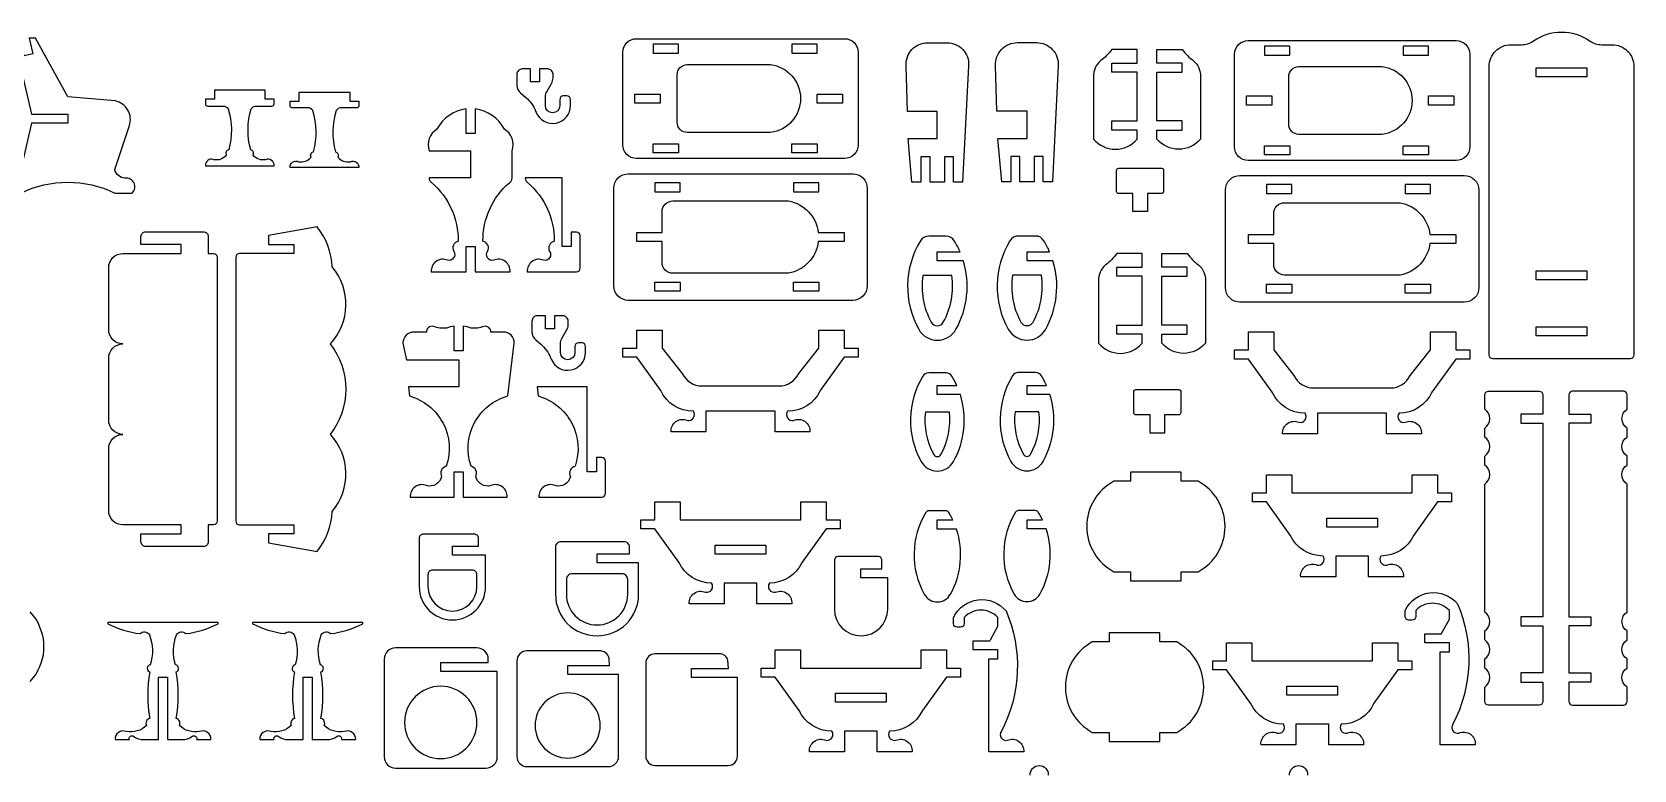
# Model space of a CAD drawing. Extents: x 3787 to 5819, y 606 to 1884.
# Drawn here: x 4756 to 5819, y 1394 to 1884 of the extents above; entities that cross this region are included whole.
import ezdxf

# ---------------------------------------------------------------- set-up
doc = ezdxf.new("R2010")
doc.units = 0
doc.header["$MEASUREMENT"] = 0
doc.layers.add('LAYER1', color=18, linetype='CONTINUOUS')

msp = doc.modelspace()

# ---------------------------------------------------------------- linework, layer by layer
at = {"layer": 'LAYER1'}
for points in [[(5725.1, 1667.1, -0.414214), (5722.7, 1669.5), (5722.7, 1861.1, -0.414214), (5737.1, 1875.5), (5744.2, 1875.5, 0.155074), (5752.1, 1878, -0.31779), (5789.4, 1878, 0.155074), (5797.2, 1875.5), (5804.3, 1875.5, -0.414214), (5818.7, 1861.1), (5818.7, 1669.5, -0.414214), (5816.3, 1667.1)], [(4780, 1826.5), (4780, 1823.5), (4756, 1823.5), (4748.9, 1792.7, -0.343544), (4742.1, 1787, 0.729626), (4737.3, 1777.1), (4748.9, 1777.1, -0.230289), (4811.2, 1777.1), (4822.8, 1777.1, 0.729626), (4818, 1787, -0.343544), (4811.2, 1792.7), (4820.9, 1821.8, 0.456332), (4811.5, 1838.2), (4780, 1840.9), (4758.6, 1879.9), (4754.5, 1879.9), (4756.9, 1869.5), (4751.1, 1868.2), (4748.4, 1879.9), (4744.3, 1879.9), (4756, 1829.5), (4780, 1829.5)], [(5148.2, 1809), (5148.2, 1870.5, -0.414214), (5157.2, 1879.5), (5295.2, 1879.5, -0.414214), (5304.2, 1870.5), (5304.2, 1809, -0.414214), (5295.2, 1800), (5157.2, 1800, -0.414214)], [(5339.9, 1784.4), (5337.4, 1813.2), (5356.7, 1813.2), (5356.7, 1831.3), (5336.9, 1831.3), (5336, 1861.6, -0.431081), (5350.4, 1876.8), (5363.1, 1876.8, -0.431081), (5377.5, 1861.6), (5373.5, 1784.4), (5367.5, 1784.4), (5367.5, 1801.2), (5361.5, 1801.2), (5361.5, 1784.4), (5351.9, 1784.4), (5351.9, 1801.2), (5345.9, 1801.2), (5345.9, 1784.4)], [(5399.4, 1784.5), (5396.8, 1813.3), (5416.2, 1813.3), (5416.2, 1831.4), (5396.3, 1831.4), (5395.4, 1861.7, -0.431081), (5409.8, 1876.9), (5422.5, 1876.9, -0.431081), (5436.9, 1861.7), (5433, 1784.5), (5427, 1784.5), (5427, 1801.3), (5421, 1801.3), (5421, 1784.5), (5411.4, 1784.5), (5411.4, 1801.3), (5405.4, 1801.3), (5405.4, 1784.5)], [(5460.4, 1854.3), (5460.4, 1812.9, 0.468323), (5489.2, 1812.9), (5489.2, 1818.9), (5472.4, 1818.9), (5472.4, 1824.9), (5489.2, 1824.9), (5489.2, 1857.3), (5472.4, 1857.3), (5472.4, 1863.3), (5489.2, 1863.3), (5489.2, 1872.3), (5472.4, 1872.3, -0.082449), (5464.9, 1864.8, 0.237515)], [(5531.2, 1854.3), (5531.2, 1812.9, -0.468323), (5502.4, 1812.9), (5502.4, 1818.9), (5519.2, 1818.9), (5519.2, 1824.9), (5502.4, 1824.9), (5502.4, 1857.3), (5519.2, 1857.3), (5519.2, 1863.3), (5502.4, 1863.3), (5502.4, 1872.3), (5519.2, 1872.3, 0.082449), (5526.7, 1864.8, -0.237515)], [(5553.8, 1807.7), (5553.8, 1869.2, -0.414214), (5562.8, 1878.2), (5700.8, 1878.2, -0.414214), (5709.8, 1869.2), (5709.8, 1807.7, -0.414214), (5700.8, 1798.7), (5562.8, 1798.7, -0.414214)], [(5090.3, 1831.5), (5090.7, 1830.7, 0.825341), (5113.4, 1835.1), (5113.4, 1839.2, 0.414214), (5111.1, 1841.5), (5108.7, 1841.5, 0.414214), (5106.4, 1839.2), (5106.4, 1835.1, -1), (5096.8, 1835.1), (5096.8, 1840.9, -0.131652), (5097.7, 1844.3), (5100.9, 1849.8, 0.131652), (5101.9, 1853.3), (5101.9, 1855.9, 0.414214), (5098.4, 1859.4), (5092.9, 1859.4), (5092.9, 1850.9), (5086.9, 1850.9), (5086.9, 1859.4), (5081.4, 1859.4, 0.414214), (5077.9, 1855.9), (5077.9, 1848.7, 0.220517), (5080.4, 1843.5), (5083.8, 1840.5, -0.122252)], [(5246.1, 1817.3), (5190.9, 1817.3, -0.414214), (5184.2, 1824), (5184.2, 1855.5, -0.414214), (5190.9, 1862.3), (5246.1, 1862.3, -0.88519)], [(5651.7, 1816), (5596.5, 1816, -0.414214), (5589.8, 1822.7), (5589.8, 1854.2, -0.414214), (5596.5, 1861), (5651.7, 1861, -0.88519)], [(4894.1, 1795.2), (4916.9, 1795.2, 0.570657), (4911.3, 1799.2, -0.289506), (4903, 1802.3, 0.497317), (4901.4, 1805.7, 0.217136), (4901.4, 1805.7, -0.145354), (4901.8, 1833, -0.281118), (4905.4, 1834.8), (4915.5, 1834.8, 0.414214), (4916.9, 1836.2), (4916.9, 1839.4), (4910.9, 1839.4), (4910.9, 1845.4), (4897.1, 1845.4), (4894.1, 1845.4), (4891.1, 1845.4), (4877.3, 1845.4), (4877.3, 1839.4), (4871.3, 1839.4), (4871.3, 1836.2, 0.414214), (4872.8, 1834.8), (4882.9, 1834.8, -0.281118), (4886.4, 1833, -0.145354), (4886.8, 1805.7, 0.217136), (4886.8, 1805.7, 0.497317), (4885.2, 1802.3, -0.289506), (4876.9, 1799.2, 0.570657), (4871.3, 1795.2)], [(4950.3, 1794), (4927.5, 1794, -0.570657), (4933.1, 1797.9, 0.289506), (4941.4, 1801, -0.497317), (4943, 1804.5, -0.217136), (4943, 1804.5, 0.145354), (4942.6, 1831.8, 0.281118), (4939.1, 1833.6), (4928.9, 1833.6, -0.414214), (4927.5, 1835), (4927.5, 1838.1), (4933.5, 1838.1), (4933.5, 1844.1), (4947.3, 1844.1), (4950.3, 1844.1), (4953.3, 1844.1), (4967.1, 1844.1), (4967.1, 1838.1), (4973.1, 1838.1), (4973.1, 1835, -0.414214), (4971.7, 1833.6), (4961.5, 1833.6, 0.281118), (4958, 1831.8, 0.145354), (4957.6, 1804.5, -0.217136), (4957.6, 1804.5, -0.497317), (4959.2, 1801, 0.289506), (4967.5, 1797.9, -0.570657), (4973.1, 1794)], [(5050.2, 1833), (5050.2, 1816.5), (5044.2, 1816.5), (5044.2, 1833, 0.24185), (5024.9, 1819.5, 0.346655), (5019.7, 1805.1), (5047.2, 1805.1), (5047.2, 1787.1), (5019.7, 1787.1, 0.260797), (5021.5, 1783.9, -0.220455), (5039, 1745.2, 0.497317), (5036, 1738.4, -0.687365), (5031.9, 1732.5, 0.570657), (5021.1, 1724.8), (5044.2, 1724.8), (5044.2, 1741.6), (5047.2, 1741.6), (5050.2, 1741.6), (5050.2, 1724.8), (5073.4, 1724.8, 0.570657), (5062.5, 1732.5, -0.687365), (5058.5, 1738.4, 0.497317), (5055.4, 1745.2, -0.220455), (5072.9, 1783.9, 0.260797), (5074.8, 1787.1), (5074.8, 1805.1, 0.346655), (5069.6, 1819.5, 0.24185)], [(5117.5, 1724.8, 0.414214), (5119.9, 1727.2), (5119.9, 1748.8, 0.414214), (5117.5, 1751.2), (5113.9, 1751.2), (5113.9, 1741.6), (5107.9, 1741.6), (5107.9, 1787.1), (5083.4, 1787.1, 0.260797), (5085.2, 1783.9, -0.220455), (5102.7, 1745.2, 0.497317), (5099.6, 1738.4, -0.687365), (5095.6, 1732.5, 0.570657), (5084.8, 1724.8)], [(5142.2, 1715.5), (5142.2, 1780.3, -0.414214), (5151.8, 1789.9), (5300.6, 1789.9, -0.414214), (5310.2, 1780.3), (5310.2, 1715.5, -0.414214), (5300.6, 1705.9), (5151.8, 1705.9, -0.414214)], [(5486.4, 1776.8), (5477.1, 1776.8, -0.414214), (5475.6, 1778.2), (5475.6, 1792.1, -0.414214), (5477.1, 1793.6), (5505.4, 1793.6, -0.414214), (5506.8, 1792.1), (5506.8, 1778.2, -0.414214), (5505.4, 1776.8), (5496, 1776.8), (5496, 1764.8), (5486.4, 1764.8)], [(5547.8, 1714.3), (5547.8, 1779.1, -0.414214), (5557.4, 1788.7), (5706.2, 1788.7, -0.414214), (5715.8, 1779.1), (5715.8, 1714.3, -0.414214), (5706.2, 1704.7), (5557.4, 1704.7, -0.414214)], [(5277.8, 1750.9), (5295, 1750.9), (5295, 1744.9), (5277.8, 1744.9, -0.326135), (5258.1, 1723.9), (5181.4, 1723.9, -0.414214), (5174.2, 1731.1), (5174.2, 1744.9), (5157.4, 1744.9), (5157.4, 1750.9), (5174.2, 1750.9), (5174.2, 1764.7, -0.414214), (5181.4, 1771.9), (5258.1, 1771.9, -0.326135)], [(5683.4, 1749.7), (5700.5, 1749.7), (5700.5, 1743.7), (5683.4, 1743.7, -0.326135), (5663.7, 1722.7), (5587, 1722.7, -0.414214), (5579.8, 1729.9), (5579.8, 1743.7), (5563, 1743.7), (5563, 1749.7), (5579.8, 1749.7), (5579.8, 1763.5, -0.414214), (5587, 1770.7), (5663.7, 1770.7, -0.326135)], [(4955.5, 1728.1, 0.157436), (4945.4, 1754.7), (4913.1, 1749), (4913.1, 1743), (4929.9, 1743), (4929.9, 1737), (4893.9, 1737, 0.414214), (4891.5, 1734.6), (4891.5, 1713), (4891.5, 1559.4, 0.414214), (4893.9, 1557), (4929.9, 1557), (4929.9, 1551), (4913.1, 1551), (4913.1, 1545), (4945.4, 1539.3, 0.157436), (4955.5, 1565.9, 0.379394), (4954.2, 1617, 0.346118), (4954.2, 1677, 0.379394)], [(4816.6, 1617, -0.414214), (4807.2, 1626.4), (4807.2, 1667.6, -0.414214), (4816.6, 1677, -0.414214), (4807.2, 1686.4), (4807.2, 1727.6, -0.414214), (4816.6, 1737), (4855.2, 1737), (4855.2, 1743), (4828.6, 1743), (4828.6, 1748.3, -0.414214), (4831.8, 1751.4), (4870, 1751.4, -0.414214), (4873.2, 1748.3), (4873.2, 1737), (4876.8, 1737, -0.414214), (4879.2, 1734.6), (4879.2, 1559.4, -0.414214), (4876.8, 1557), (4873.2, 1557), (4873.2, 1545.7, -0.414214), (4870, 1542.6), (4831.8, 1542.6, -0.414214), (4828.6, 1545.7), (4828.6, 1551), (4855.2, 1551), (4855.2, 1557), (4816.6, 1557, -0.414214), (4807.2, 1566.4), (4807.2, 1607.6, -0.414214)], [(5374, 1732.1), (5356.7, 1732.1), (5356.7, 1738.1), (5371.8, 1738.1, 0.035368), (5368, 1745.4, 0.261699), (5362.5, 1748.5), (5351, 1748.5, 0.261699), (5345.5, 1745.4, 0.2701), (5344.4, 1686.7, 0.587624), (5369.1, 1686.7, 0.203772)], [(5433.4, 1732.2), (5416.2, 1732.2), (5416.2, 1738.2), (5431.2, 1738.2, 0.035368), (5427.4, 1745.5, 0.261699), (5421.9, 1748.6), (5410.4, 1748.6, 0.261699), (5404.9, 1745.5, 0.2701), (5403.8, 1686.8, 0.587624), (5428.6, 1686.8, 0.203772)], [(5463.7, 1718.9), (5463.7, 1677.5, 0.468323), (5492.5, 1677.5), (5492.5, 1683.5), (5475.7, 1683.5), (5475.7, 1689.5), (5492.5, 1689.5), (5492.5, 1721.9), (5475.7, 1721.9), (5475.7, 1727.9), (5492.5, 1727.9), (5492.5, 1736.9), (5475.7, 1736.9, -0.082449), (5468.2, 1729.4, 0.237515)], [(5534.5, 1718.9), (5534.5, 1677.5, -0.468323), (5505.7, 1677.5), (5505.7, 1683.5), (5522.5, 1683.5), (5522.5, 1689.5), (5505.7, 1689.5), (5505.7, 1721.9), (5522.5, 1721.9), (5522.5, 1727.9), (5505.7, 1727.9), (5505.7, 1736.9), (5522.5, 1736.9, 0.082449), (5530, 1729.4, -0.237515)], [(5366.3, 1722.5), (5347.2, 1722.5, 0.166664), (5352.7, 1691.4, 0.587624), (5360.7, 1691.4, 0.166664)], [(5425.8, 1722.6), (5406.6, 1722.6, 0.166664), (5412.2, 1691.5, 0.587624), (5420.2, 1691.5, 0.166664)], [(5100.3, 1667.7), (5100.7, 1666.9, 0.825341), (5123.4, 1671.3), (5123.4, 1675.4, 0.414214), (5121.1, 1677.7), (5118.7, 1677.7, 0.414214), (5116.4, 1675.4), (5116.4, 1671.3, -1), (5106.8, 1671.3), (5106.8, 1677.1, -0.131652), (5107.8, 1680.6), (5110.9, 1686.1, 0.131652), (5111.9, 1689.5), (5111.9, 1692.1, 0.414214), (5108.4, 1695.6), (5102.9, 1695.6), (5102.9, 1687.1), (5096.9, 1687.1), (5096.9, 1695.6), (5091.4, 1695.6, 0.414214), (5087.9, 1692.1), (5087.9, 1685, 0.220517), (5090.4, 1679.7), (5093.8, 1676.8, -0.122252)], [(5036.3, 1592.1), (5042.3, 1592.1), (5042.3, 1575.3), (5071.4, 1575.3, 0.570657), (5060.6, 1583, -0.424269), (5050.6, 1589, 0.497317), (5047.5, 1595.8, -0.429094), (5071.8, 1642.5), (5076.2, 1677.5), (5076.2, 1677.5, 0.414214), (5068.8, 1684.9), (5060.7, 1684.9, 0.480696), (5056, 1688.6, -0.114725), (5047.4, 1687.5, 0.056195), (5042.3, 1688.8), (5042.3, 1672.5), (5036.3, 1672.5), (5036.3, 1688.8, 0.056195), (5031.2, 1687.5, -0.114725), (5022.5, 1688.6, 0.480696), (5017.9, 1684.9), (5009.7, 1684.9, 0.414214), (5002.3, 1677.5), (5002.3, 1677.5), (5004.8, 1666.5), (5039.3, 1666.5), (5039.3, 1648.5), (5039.3, 1648.5), (5033.5, 1648.5), (5006, 1648.5), (5006.7, 1642.5, -0.429094), (5031.1, 1595.8, 0.497317), (5028, 1589, -0.424269), (5018, 1583, 0.570657), (5007.2, 1575.3), (5036.3, 1575.3)], [(5214.2, 1632.3), (5203.3, 1632.3), (5203.3, 1618.6), (5180.2, 1618.6, -0.570657), (5191, 1626.3, 0.687365), (5195, 1632.3, -0.291722), (5173.3, 1646.1), (5157.4, 1668.2), (5148.2, 1668.2), (5148.2, 1674.2), (5157.4, 1674.2), (5157.4, 1686.2), (5174.2, 1686.2), (5174.2, 1674.2), (5187.6, 1657.4, 0.291722), (5200.7, 1649.1), (5214.2, 1649.1), (5251.7, 1649.1, 0.291722), (5264.8, 1657.4), (5278.2, 1674.2), (5278.2, 1686.2), (5295, 1686.2), (5295, 1674.2), (5304.2, 1674.2), (5304.2, 1668.2), (5295, 1668.2), (5279.1, 1646.1, -0.291722), (5257.4, 1632.3, 0.687365), (5261.4, 1626.3, -0.570657), (5272.2, 1618.6), (5249.1, 1618.6), (5249.1, 1632.3)], [(5619.8, 1631), (5608.9, 1631), (5608.9, 1617.3), (5585.7, 1617.3, -0.570657), (5596.6, 1625, 0.687365), (5600.6, 1631, -0.291722), (5578.8, 1644.9), (5563, 1667), (5553.8, 1667), (5553.8, 1673), (5563, 1673), (5563, 1685), (5579.8, 1685), (5579.8, 1673), (5593.2, 1656.1, 0.291722), (5606.2, 1647.8), (5619.8, 1647.8), (5657.3, 1647.8, 0.291722), (5670.3, 1656.1), (5683.7, 1673), (5683.7, 1685), (5700.5, 1685), (5700.5, 1673), (5709.8, 1673), (5709.8, 1667), (5700.5, 1667), (5684.7, 1644.9, -0.291722), (5662.9, 1631, 0.687365), (5666.9, 1625, -0.570657), (5677.8, 1617.3), (5654.6, 1617.3), (5654.6, 1631)], [(5369.7, 1649.4, 0.031694), (5366.4, 1655.7, 0.261699), (5362.5, 1657.8), (5351, 1657.8, 0.261699), (5347.1, 1655.7, 0.2701), (5346, 1599, 0.587624), (5367.5, 1599, 0.206482), (5372, 1643.4), (5356.7, 1643.4), (5356.7, 1649.4)], [(5429.1, 1649.5, 0.031694), (5425.8, 1655.8, 0.261699), (5421.9, 1658), (5410.4, 1658, 0.261699), (5406.6, 1655.8, 0.2701), (5405.5, 1599.1, 0.587624), (5426.9, 1599.1, 0.206482), (5431.4, 1643.5), (5416.2, 1643.5), (5416.2, 1649.5)], [(5134.2, 1601.7), (5130.6, 1601.7), (5130.6, 1592.1), (5124.6, 1592.1), (5124.6, 1648.5), (5124.6, 1648.5), (5124.6, 1648.5), (5091.3, 1648.5), (5092.1, 1642.5, -0.429094), (5116.5, 1595.8, 0.497317), (5113.4, 1589, -0.424269), (5103.3, 1583, 0.570657), (5092.5, 1575.3), (5134.2, 1575.3, 0.414214), (5136.6, 1577.7), (5136.6, 1599.3, 0.414214)], [(5497.8, 1629.9), (5488.4, 1629.9, -0.414214), (5487, 1631.3), (5487, 1645.2, -0.414214), (5488.4, 1646.7), (5516.8, 1646.7, -0.414214), (5518.2, 1645.2), (5518.2, 1631.3, -0.414214), (5516.8, 1629.9), (5507.4, 1629.9), (5507.4, 1617.9), (5497.8, 1617.9)], [(5719.8, 1539), (5719.8, 1584, 0.531486), (5719.8, 1596.6), (5719.8, 1602.6, 0.531486), (5719.8, 1615.2), (5719.8, 1621.2, 0.531486), (5719.8, 1633.7), (5719.8, 1643.3, -0.414214), (5722.2, 1645.7), (5755.9, 1645.7, -0.414214), (5758.3, 1643.3), (5758.3, 1630.4), (5743.8, 1630.4), (5743.8, 1624.4), (5758.3, 1624.4), (5758.3, 1495.9), (5743.8, 1495.9), (5743.8, 1489.9), (5758.3, 1489.9), (5758.3, 1458.7), (5743.8, 1458.7), (5743.8, 1452.7), (5758.3, 1452.7), (5758.3, 1439.8, -0.414214), (5755.9, 1437.4), (5722.2, 1437.4, -0.414214), (5719.8, 1439.8), (5719.8, 1449.4, 0.531486), (5719.8, 1462), (5719.8, 1468, 0.531486), (5719.8, 1480.6), (5719.8, 1486.6, 0.531486), (5719.8, 1499.1), (5719.8, 1533)], [(5814.1, 1539), (5814.1, 1584, -0.531486), (5814.1, 1596.6), (5814.1, 1602.6, -0.531486), (5814.1, 1615.2), (5814.1, 1621.2, -0.531486), (5814.1, 1633.7), (5814.1, 1643.3, 0.414214), (5811.7, 1645.7), (5778, 1645.7, 0.414214), (5775.6, 1643.3), (5775.6, 1630.4), (5790.1, 1630.4), (5790.1, 1624.4), (5775.6, 1624.4), (5775.6, 1495.9), (5790.1, 1495.9), (5790.1, 1489.9), (5775.6, 1489.9), (5775.6, 1458.7), (5790.1, 1458.7), (5790.1, 1452.7), (5775.6, 1452.7), (5775.6, 1439.8, 0.414214), (5778, 1437.4), (5811.7, 1437.4, 0.414214), (5814.1, 1439.8), (5814.1, 1449.4, -0.531486), (5814.1, 1462), (5814.1, 1468, -0.531486), (5814.1, 1480.6), (5814.1, 1486.6, -0.531486), (5814.1, 1499.1), (5814.1, 1533)], [(5364.7, 1631.8), (5348.8, 1631.8, 0.15764), (5354.4, 1603.6, 0.587624), (5359.1, 1603.6, 0.15764)], [(5424.1, 1632), (5408.3, 1632, 0.15764), (5413.9, 1603.7, 0.587624), (5418.5, 1603.7, 0.15764)], [(5484.9, 1525.9), (5484.9, 1519.9), (5518.5, 1519.9), (5518.5, 1525.9), (5529.7, 1525.9, 0.59581), (5529.7, 1585.9), (5518.5, 1585.9), (5518.5, 1591.9), (5484.9, 1591.9), (5484.9, 1585.9), (5473.7, 1585.9, 0.59581), (5473.7, 1525.9)], [(5591.8, 1578.2), (5671.7, 1578.2), (5671.7, 1590.2), (5688.5, 1590.2), (5688.5, 1578.2), (5697.8, 1578.2), (5697.8, 1572.2), (5688.5, 1572.2), (5672.7, 1550.1, -0.291722), (5650.9, 1536.3, 0.687365), (5654.9, 1530.3, -0.570657), (5665.8, 1522.6), (5642.6, 1522.6), (5642.6, 1536.3), (5620.9, 1536.3), (5620.9, 1522.6), (5597.7, 1522.6, -0.570657), (5608.6, 1530.3, 0.687365), (5612.6, 1536.3, -0.291722), (5590.8, 1550.1), (5575, 1572.2), (5565.8, 1572.2), (5565.8, 1578.2), (5575, 1578.2), (5575, 1590.2), (5591.8, 1590.2)], [(5186.2, 1560.3), (5266.2, 1560.3), (5266.2, 1572.3), (5283, 1572.3), (5283, 1560.3), (5292.2, 1560.3), (5292.2, 1554.3), (5283, 1554.3), (5267.1, 1532.2, -0.291722), (5245.4, 1518.3, 0.687365), (5249.4, 1512.3, -0.570657), (5260.2, 1504.6), (5237.1, 1504.6), (5237.1, 1518.3), (5215.3, 1518.3), (5215.3, 1504.6), (5192.2, 1504.6, -0.570657), (5203, 1512.3, 0.687365), (5207, 1518.3, -0.291722), (5185.3, 1532.2), (5169.4, 1554.3), (5160.2, 1554.3), (5160.2, 1560.3), (5169.4, 1560.3), (5169.4, 1572.3), (5186.2, 1572.3)], [(5365.1, 1563.9, 0.014243), (5364.3, 1565.2, 0.261699), (5362.5, 1566.3), (5351, 1566.3, 0.261699), (5349.2, 1565.2, 0.2701), (5348.1, 1510.9, 0.587624), (5365.4, 1510.9, 0.21016), (5369.4, 1554.2), (5356.7, 1554.2), (5356.7, 1560.2), (5367, 1560.2, 0.026696)], [(5424.5, 1564, 0.014243), (5423.7, 1565.4, 0.261699), (5421.9, 1566.4), (5410.4, 1566.4, 0.261699), (5408.6, 1565.4, 0.2701), (5407.6, 1511.1, 0.587624), (5424.8, 1511.1, 0.21016), (5428.9, 1554.3), (5416.2, 1554.3), (5416.2, 1560.3), (5426.5, 1560.3, 0.026696)], [(5052.4, 1548.1, 0.414214), (5049.6, 1550.9), (5015.9, 1550.9, 0.414214), (5013.1, 1548.1), (5013.1, 1516, 1), (5057.2, 1516), (5057.2, 1536.9), (5035.2, 1536.9), (5035.2, 1542.9), (5052.4, 1542.9)], [(5152.6, 1542.3, 0.414214), (5149.1, 1545.8), (5107, 1545.8, 0.414214), (5103.5, 1542.3), (5103.5, 1510.9, 1), (5158.6, 1510.9), (5158.6, 1531.7), (5131.1, 1531.7), (5131.1, 1537.7), (5152.6, 1537.7)], [(5319.9, 1533.7, 0.414214), (5317.7, 1535.9), (5290.7, 1535.9, 0.414214), (5288.5, 1533.7), (5288.5, 1501, 1), (5323.8, 1501), (5323.8, 1521.9), (5306.1, 1521.9), (5306.1, 1527.9), (5319.9, 1527.9)], [(5048.4, 1526.9), (5022, 1526.9, 0.414214), (5018.9, 1523.9), (5018.9, 1516, 1), (5051.4, 1516), (5051.4, 1523.9, 0.414214)], [(5147.6, 1524.5), (5114.6, 1524.5, 0.414214), (5110.7, 1520.7), (5110.7, 1510.9, 1), (5151.4, 1510.9), (5151.4, 1520.7, 0.414214)], [(5691, 1484.7, -0.029821), (5691.4, 1485.4), (5696.3, 1494.4, 0.121687), (5696.3, 1494.4), (5696.3, 1500.2, 0.427031), (5674, 1500.2), (5674, 1496.1, -0.414214), (5671.7, 1493.8), (5669.3, 1493.8, -0.414214), (5667, 1496.1), (5667, 1500.2, -0.545644), (5701.7, 1504.6, -0.225477), (5698.6, 1424.7, 0.687365), (5702.6, 1418.8, -0.570657), (5713.5, 1411.1), (5690.3, 1411.1), (5690.3, 1472.7), (5696.3, 1472.7), (5696.3, 1478.7), (5680, 1478.7), (5680, 1484.7)], [(5391.6, 1480, -0.029821), (5392, 1480.8), (5396.9, 1489.7, 0.121687), (5396.9, 1489.7), (5396.9, 1495.6, 0.427031), (5374.5, 1495.6), (5374.5, 1491.4, -0.414214), (5372.2, 1489.1), (5369.9, 1489.1, -0.414214), (5367.5, 1491.4), (5367.5, 1495.6, -0.545644), (5402.3, 1499.9, -0.225477), (5399.2, 1420.1, 0.687365), (5403.2, 1414.1, -0.570657), (5414, 1406.4), (5390.9, 1406.4), (5390.9, 1468), (5396.9, 1468), (5396.9, 1474), (5380.5, 1474), (5380.5, 1480)], [(4879.8, 1491.3), (4879.8, 1492.2), (4806.6, 1492.2), (4806.6, 1491.3, 0.082494), (4828, 1484.8, -0.480983), (4834.2, 1484.1, -0.169376), (4834.8, 1464.1, 0.755968), (4834.4, 1459.4, 0.0823), (4834.4, 1428.5, 0.497317), (4832.3, 1423.9, -0.242348), (4818.9, 1419.8, 0.570657), (4811.4, 1414.5), (4820.9, 1414.5, -0.75881), (4823.7, 1416.7, 0.158853), (4830.6, 1414.5), (4840.2, 1414.5), (4840.2, 1455.9), (4846.2, 1455.9), (4846.2, 1414.5), (4855.8, 1414.5, 0.158853), (4862.7, 1416.7, -0.75881), (4865.5, 1414.5), (4875, 1414.5, 0.570657), (4867.5, 1419.8, -0.242348), (4854.1, 1423.9, 0.497317), (4852, 1428.5, 0.0823), (4852, 1459.4, 0.755968), (4851.6, 1464.1, -0.169376), (4852.2, 1484.1, -0.480983), (4858.4, 1484.8, 0.082494)], [(4975.8, 1491.3), (4975.8, 1492.2), (4902.6, 1492.2), (4902.6, 1491.3, 0.082494), (4924, 1484.8, -0.480983), (4930.2, 1484.1, -0.169376), (4930.8, 1464.1, 0.755968), (4930.4, 1459.4, 0.0823), (4930.4, 1428.5, 0.497317), (4928.3, 1423.9, -0.242348), (4914.9, 1419.8, 0.570657), (4907.4, 1414.5), (4916.9, 1414.5, -0.75881), (4919.7, 1416.7, 0.158853), (4926.6, 1414.5), (4936.2, 1414.5), (4936.2, 1455.9), (4942.2, 1455.9), (4942.2, 1414.5), (4951.8, 1414.5, 0.158853), (4958.7, 1416.7, -0.75881), (4961.5, 1414.5), (4971, 1414.5, 0.570657), (4963.5, 1419.8, -0.242348), (4950.1, 1423.9, 0.497317), (4948, 1428.5, 0.0823), (4948, 1459.4, 0.755968), (4947.6, 1464.1, -0.169376), (4948.2, 1484.1, -0.480983), (4954.4, 1484.8, 0.082494)], [(5470.7, 1419.3), (5470.7, 1413.3), (5504.3, 1413.3), (5504.3, 1419.3), (5515.5, 1419.3, 0.59581), (5515.5, 1479.3), (5504.3, 1479.3), (5504.3, 1485.3), (5470.7, 1485.3), (5470.7, 1479.3), (5459.5, 1479.3, 0.59581), (5459.5, 1419.3)], [(5565.4, 1466.7), (5645.4, 1466.7), (5645.4, 1478.7), (5662.2, 1478.7), (5662.2, 1466.7), (5671.4, 1466.7), (5671.4, 1460.7), (5662.2, 1460.7), (5646.3, 1438.6, -0.291722), (5624.6, 1424.7, 0.687365), (5628.6, 1418.8, -0.570657), (5639.4, 1411.1), (5616.3, 1411.1), (5616.3, 1424.7), (5594.5, 1424.7), (5594.5, 1411.1), (5571.4, 1411.1, -0.570657), (5582.2, 1418.8, 0.687365), (5586.2, 1424.7, -0.291722), (5564.5, 1438.6), (5548.6, 1460.7), (5539.4, 1460.7), (5539.4, 1466.7), (5548.6, 1466.7), (5548.6, 1478.7), (5565.4, 1478.7)], [(5058.9, 1465.6), (5058.9, 1467.9, 0.414214), (5051.4, 1475.4), (4997.4, 1475.4, 0.414214), (4989.9, 1467.9), (4989.9, 1403.1, 0.414214), (4997.4, 1395.6), (5057.4, 1395.6, 0.414214), (5064.9, 1403.1), (5064.9, 1459.6), (5027.4, 1459.6), (5027.4, 1465.6)], [(5139.4, 1463.6), (5139.1, 1468.6, 0.33076), (5132.6, 1473.4), (5084.6, 1473.4, 0.414214), (5077.9, 1466.6), (5077.9, 1403.4, 0.414214), (5084.6, 1396.6), (5138.6, 1396.6, 0.414214), (5145.4, 1403.4), (5145.4, 1457.6), (5111.6, 1457.6), (5111.6, 1463.6)], [(5218.2, 1461.7), (5217.9, 1467.1, 0.33076), (5212.1, 1471.4), (5169.5, 1471.4, 0.414214), (5163.4, 1465.4), (5163.4, 1403.5, 0.414214), (5169.5, 1397.4), (5218.1, 1397.4, 0.414214), (5224.2, 1403.5), (5224.2, 1455.7), (5193.8, 1455.7), (5193.8, 1461.7)], [(5266, 1462), (5346, 1462), (5346, 1474), (5362.8, 1474), (5362.8, 1462), (5372, 1462), (5372, 1456), (5362.8, 1456), (5346.9, 1433.9, -0.291722), (5325.1, 1420.1, 0.687365), (5329.2, 1414.1, -0.570657), (5340, 1406.4), (5316.9, 1406.4), (5316.9, 1420.1), (5295.1, 1420.1), (5295.1, 1406.4), (5271.9, 1406.4, -0.570657), (5282.8, 1414.1, 0.687365), (5286.8, 1420.1, -0.291722), (5265, 1433.9), (5249.2, 1456), (5240, 1456), (5240, 1462), (5249.2, 1462), (5249.2, 1474), (5266, 1474)], [(5027.4, 1449.9, 0.414214), (5003.4, 1425.9, 0.414214), (5027.4, 1401.9, 0.414214), (5051.4, 1425.9, 0.414214)], [(5111.6, 1445.5, 0.414214), (5090, 1423.9, 0.414214), (5111.6, 1402.3, 0.414214), (5133.2, 1423.9, 0.414214)]]:
    msp.add_lwpolyline(points, format="xyb", close=True, dxfattribs=at)
for points in [[(5185, 1869.8), (5185, 1875.8), (5168.2, 1875.8), (5168.2, 1869.8)], [(5277, 1869.8), (5277, 1875.8), (5260.2, 1875.8), (5260.2, 1869.8)], [(5590.5, 1868.5), (5590.5, 1874.5), (5573.7, 1874.5), (5573.7, 1868.5)], [(5682.5, 1868.5), (5682.5, 1874.5), (5665.7, 1874.5), (5665.7, 1868.5)], [(5787.5, 1860.2), (5787.5, 1854.2), (5753.9, 1854.2), (5753.9, 1860.2)], [(5173, 1842.8), (5173, 1836.8), (5156.2, 1836.8), (5156.2, 1842.8)], [(5293.8, 1842.8), (5293.8, 1836.8), (5277, 1836.8), (5277, 1842.8)], [(5578.5, 1841.5), (5578.5, 1835.5), (5561.7, 1835.5), (5561.7, 1841.5)], [(5699.3, 1841.5), (5699.3, 1835.5), (5682.5, 1835.5), (5682.5, 1841.5)], [(5185, 1809.8), (5185, 1803.8), (5168.2, 1803.8), (5168.2, 1809.8)], [(5277, 1809.8), (5277, 1803.8), (5260.2, 1803.8), (5260.2, 1809.8)], [(5590.5, 1808.5), (5590.5, 1802.5), (5573.7, 1802.5), (5573.7, 1808.5)], [(5682.5, 1808.5), (5682.5, 1802.5), (5665.7, 1802.5), (5665.7, 1808.5)], [(5186.2, 1777.9), (5186.2, 1783.9), (5169.4, 1783.9), (5169.4, 1777.9)], [(5278.2, 1777.9), (5278.2, 1783.9), (5261.4, 1783.9), (5261.4, 1777.9)], [(5591.8, 1776.7), (5591.8, 1782.7), (5575, 1782.7), (5575, 1776.7)], [(5683.7, 1776.7), (5683.7, 1782.7), (5666.9, 1782.7), (5666.9, 1776.7)], [(5787.5, 1725.6), (5787.5, 1719.6), (5753.9, 1719.6), (5753.9, 1725.6)], [(5186.2, 1717.9), (5186.2, 1711.9), (5169.4, 1711.9), (5169.4, 1717.9)], [(5278.2, 1717.9), (5278.2, 1711.9), (5261.4, 1711.9), (5261.4, 1717.9)], [(5591.8, 1716.7), (5591.8, 1710.7), (5575, 1710.7), (5575, 1716.7)], [(5683.7, 1716.7), (5683.7, 1710.7), (5666.9, 1710.7), (5666.9, 1716.7)], [(5787.5, 1688.4), (5787.5, 1682.4), (5753.9, 1682.4), (5753.9, 1688.4)], [(5648.6, 1561.5), (5648.6, 1555.5), (5615, 1555.5), (5615, 1561.5)], [(5243, 1543.5), (5243, 1537.5), (5209.4, 1537.5), (5209.4, 1543.5)], [(5322.8, 1445.3), (5322.8, 1439.3), (5289.2, 1439.3), (5289.2, 1445.3)], [(5622.2, 1449.9), (5622.2, 1443.9), (5588.6, 1443.9), (5588.6, 1449.9)]]:
    msp.add_lwpolyline(points, close=True, dxfattribs=at)
for points in [[(5214.2, 1649.1), (5221.5, 1649.1)], [(5619.8, 1647.8), (5627.1, 1647.8)], [(4755.2, 1453), (4757.1, 1455.5), (4759.1, 1457.9), (4760.5, 1460.7), (4761.5, 1463.1), (4762.4, 1465.5), (4763.4, 1468.4), (4763.9, 1470.8), (4764.3, 1473.7), (4764.3, 1476.1), (4764.3, 1479), (4763.9, 1481.4), (4763.4, 1484.3), (4762.4, 1486.7), (4761.5, 1489.1), (4760.5, 1492), (4759.1, 1494.4), (4757.1, 1496.8), (4755.2, 1499.2)], [(5775.6, 1495.9), (5790.1, 1495.9), (5790.1, 1489.9), (5775.6, 1489.9)]]:
    msp.add_lwpolyline(points, dxfattribs=at)
for points in [[(5418.3, 1391, -0.427943), (5424.3, 1397.3, -0.427943), (5430.3, 1391, 0.204981)], [(5590.3, 1391, -0.427943), (5596.3, 1397.3, -0.427943), (5602.3, 1391, 0.204981)]]:
    msp.add_lwpolyline(points, format="xyb", dxfattribs=at)

doc.saveas('drawing.dxf')
